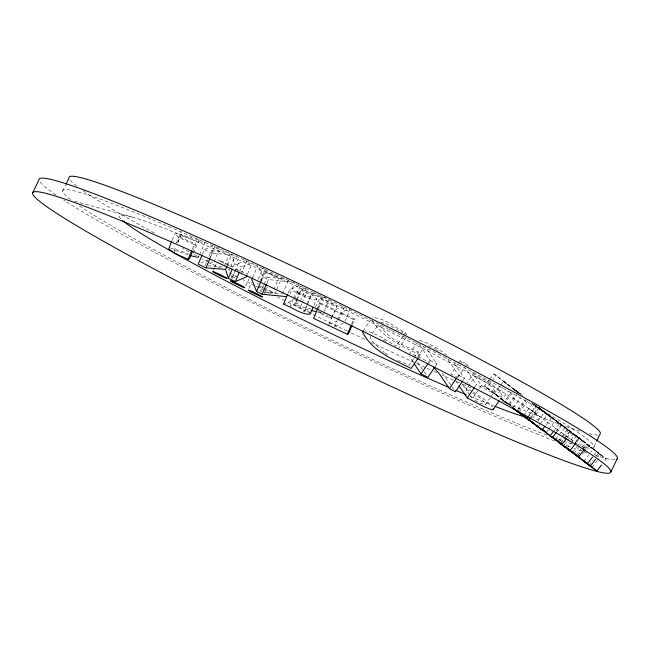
<?xml version="1.0" encoding="UTF-8"?>
<svg xmlns="http://www.w3.org/2000/svg" width="650" height="650" viewBox="0 0 650 650"><rect width="100%" height="100%" fill="white"/><g stroke="black" fill="none" stroke-linecap="round" stroke-linejoin="round"><path stroke-width="0.49" stroke-dasharray="3.25 2.44" d="M174.078 251.217L176.15 246.163M199.672 254.8L205.124 241.987L204.677 242.393C196.235 242.572 188.744 236.811 180.432 236.096L180.31 236.576L183.089 238.607L195.691 244.018L192.969 250.421M370.581 336.05L370.744 338.463L373.717 342.883L381.209 350.131M172.144 240.232L174.866 233.821L176.67 233.334L198.234 239.671M176.207 243.352L181.269 231.457M177.702 242.507L180.432 236.096M177.751 242.694L182.032 232.627M192.319 249.202L194.269 244.627L195.691 244.018M193.326 253.297L199.168 239.574M202.499 254.118L204.441 249.543L213.606 245.627M205.075 265.582L207.407 260.098M208.967 256.433L211.299 250.941L220.261 247.114M209.211 259.488L215.044 245.757M210.299 257.782L212.249 253.207L231.749 254.743L234.569 263.697L232.619 268.271M214.037 261.755L219.489 248.942M224.315 266.142L229.759 253.338M227.467 264.81L231.749 254.743M230.531 266.874L235.203 255.897M235.682 276.738L232.107 278.265L238.331 263.624L235.592 254.979M239.59 271.546L241.54 266.971L252.533 262.275M246.886 260.723L241.044 274.446L239.257 275.21M247.471 274.17L252.143 263.193M252.631 277.696L257.692 265.801M258.253 279.24L262.925 268.263M260.358 280.767L264.639 270.701L263.315 267.345M260.894 281.556L262.836 276.981L258.814 266.744M261.227 281.117L265.119 271.96L278.663 278.33L273.991 289.307M263.664 285.415L260.934 291.817L258.887 286.609L263.404 288.73M264.054 284.497L267.166 277.176L265.119 271.96M266.858 283.262L268.418 279.606L294.913 282.189M264.769 292.199L272.439 292.971L273.601 290.225M263.721 287.836L275.234 293.248L281.458 278.606L286.057 279.061M282.596 293.971L288.429 280.248M288.104 293.248L289.656 289.583L298.821 285.675M289.851 294.092L294.523 283.108M293.288 299.033L290.176 306.353L294.19 304.639L295.742 300.974M293.678 298.114L296.4 291.712L300.414 289.998L302.242 290.851L308.384 294.036L310.895 296.091L307.426 304.761M294.426 299.528L300.259 285.805M296.132 300.064L300.414 289.998M310.928 308.758L300.609 306.613L295.352 304.143L296.912 300.479M297.302 299.561L301.584 289.502L306.231 287.511M300.389 301.234L305.841 288.429M300.609 306.613L301.779 303.867M302.169 302.949L306.841 291.972L318.094 294.312M309.847 312.512L305.077 309.156L306.629 305.492M307.019 304.582L311.301 294.515L325.829 297.692M303.022 311.529L304.696 311.163L307.036 305.671M313.999 305.346L316.721 298.943L316.079 297.871L311.301 294.515M316.55 309.928L322.392 296.205M317.809 308.303L319.751 303.729L320.921 303.233L335.002 309.847L343.037 306.41M318.581 308.717L320.921 303.233M324.252 311.35L329.306 299.455M328.77 324.488L331.5 318.086M331.89 317.168L335.002 309.847M334.409 327.137L337.131 320.734M337.521 319.816L340.632 312.496L350.464 308.295M338.601 320.296L344.045 307.483M345.012 321.108L350.074 309.213M351.601 324.188L353.551 319.613L354.713 319.109L340.632 312.496M352.381 324.602L354.713 319.109M62.571 191.352L65.569 185.153M213.111 270.603L214.394 267.946M214.825 267.053L216.109 264.387M231.66 278.135L235.95 269.254M245.676 285.927L249.113 278.826M248.958 288.21L251.964 281.994M264.241 293.451L267.248 287.235M315.372 307.166L319.67 298.285M331.419 318.232L337.001 306.686A9.636 0.569 25.8 0 0 324.358 300.007A9.636 0.569 25.8 0 0 323.643 300.763A9.636 0.569 25.8 0 0 337.001 306.686M594.067 446.461L596.212 442.032M363.106 331.086L370.476 320.158M372.279 333.531L378.511 324.285M403.041 336.188L396.24 346.271C386.466 340.291 376.634 333.393 365.341 330.777M403.609 335.351L405.316 332.824C394.899 327.137 384.369 317.744 372.174 317.639M398.206 349.18L406.144 337.415M409.329 354.258L417.267 342.493M413.595 358.548L409.061 365.267L397.694 360.311M414.164 357.703L418.129 351.821C403.772 345.979 388.253 338.723 379.811 325.024M417.357 357.142L424.166 347.059M418.584 357.524L420.282 355.006L418.129 351.821M428.992 362.107L430.121 360.433L419.941 345.386M435.207 366.494L436.914 363.967L425.986 347.514M457.933 364.033L451.132 374.116L457.015 377.187M458.502 363.196L460.2 360.677L466.927 364.179L468.536 366.551M457.372 376.919L458.502 375.237L446.582 357.971M457.86 377.626L464.661 367.543M465.221 366.706L466.927 364.179M463.312 380.023L464.449 378.341L453.001 361.595M471.721 391.081L464.279 387.116L465.416 385.434M465.985 384.597L473.354 373.669L471.746 371.296M469.69 395.102L466.017 389.683L467.716 387.164M468.284 386.319L475.085 376.236C481.918 380.372 490.831 383.581 494.666 391.081L490.701 396.963M474.679 387.083L476.377 384.564L465.221 368.087M475.085 376.236L481.382 385.531L472.314 398.978L470.218 395.882M474.817 400.286L481.504 403.626L485.257 404.787L490.132 397.8M499.549 400.14L502.385 395.939C496.689 384.865 483.641 379.73 473.354 373.669M316.721 298.943L316.201 299.618C306.629 299.699 298.407 292.451 289.656 289.583M507.731 404.072L484.567 385.954L489.247 379.917M489.832 379.161L493.927 373.88L518.895 393.071M484.567 385.954L486.834 387.652L491.514 381.615M492.099 380.859L496.194 375.578M507.942 403.902L494.439 393.339L500.289 385.799M500.874 385.044L503.799 381.274L506.066 382.972L503.141 386.742M494.439 393.339L496.706 395.037L502.556 387.498M486.834 387.652L501.93 399.449L508.365 391.154M507.325 403.203L504.611 400.969L511.046 392.673M507.691 403.967L505.318 402.106L514.678 390.033L519.244 393.445M512.939 407.314L508.69 404.129L515.71 395.078M516.295 394.322L518.05 392.056L520.617 393.957M509.527 405.145L517.14 395.338M512.923 407.794L520.528 397.987M517.692 409.435L525.298 399.628M518.009 410.987L526.199 400.424M518.789 412.636L527.564 401.326M523.664 415.342L532.439 404.024M528.734 415.317L535.754 406.258L538.021 407.956L531.001 417.016M528.052 417.316L536.827 405.998L540.215 408.655L533.195 417.706M530.384 419.063L539.159 407.745L565.386 427.814M537.802 421.151L544.822 412.1L551.216 416.918M537.956 426.879L539.711 424.613M540.296 423.857L547.316 414.806L537.867 407.314M546.122 424.743L551.387 417.958L535.527 405.486M546.366 432.226L548.121 429.967M548.706 429.211L555.734 420.152L606.214 458.981L603.874 462.004M554.052 430.698L559.317 423.906L561.592 425.604L556.904 431.641M556.124 431.291L561.389 424.507L568.514 429.845L562.664 437.385M555.766 439.262L558.691 435.492M559.276 434.736L565.126 427.188M558.358 441.204L561.283 437.434M561.868 436.678L567.718 429.13L585.593 442.967L581.498 448.248M559.154 441.911L562.079 438.141M560.601 442.886L563.526 439.116M564.111 438.36L569.969 430.812M560.633 443.861L564.143 439.335M564.728 438.579L569.993 431.787L574.657 435.224L569.392 442.008M567.019 438.019L571.114 432.738L579.207 438.766L576.282 442.536M563.599 445.624L567.109 441.098M567.694 440.343L572.959 433.558L578.541 437.734L574.446 443.016M565.297 447.289L568.807 442.764M566.946 448.24L570.781 443.349M571.041 442.959L576.631 435.801L606.214 458.981M575.323 443.17L579.418 437.889M572.528 452.424L576.623 447.143M577.208 446.387L581.888 440.351L576.306 436.174M574.121 453.456L578.801 447.419M579.386 446.664L583.481 441.382M576.233 455.041L580.913 449.004M577.785 455.512L581.88 450.231M582.465 449.475L586.56 444.194L593.222 449.183L590.883 452.197M577.509 456.105L578.679 454.602M583.359 448.565L586.869 444.031L592.491 448.297M584.756 448.914L587.681 445.144L596.611 451.831L594.271 454.854M582.603 453.895L583.773 452.384M584.358 451.636L589.038 445.599M583.863 461.256L588.543 455.219M589.168 465.229L593.263 459.94M596.188 456.17L598.528 453.156L601.404 455.268L597.894 459.794M597.919 456.389L599.674 454.122M592.044 467.342L597.309 460.549M502.385 395.939L500.858 396.386L496.6 394.875L476.377 384.564M310.928 296.522L309.254 296.887L307.052 296.327L296.4 291.712M494.666 391.081L493.561 391.292L490.579 390.187L481.382 385.531M200.964 263.006L208.293 259.878M209.552 263.673L213.135 262.137M238.331 263.624L245.489 260.569M283.433 304.224L293.507 299.926M295.352 304.143L299.999 302.152M329.664 324.106L336.814 321.051M335.303 326.755L343.338 323.318M174.2 250.738L176.572 250.981L188.541 254.946M211.299 250.941L228.166 252.265M208.049 265.817L223.925 267.061M380.664 322.205L387.701 324.277L402.846 332.832M275.234 293.248L281.678 293.881M267.166 277.176L278.663 278.33M419.38 340.478C429.423 342.964 438.482 348.896 446.672 355.079M170.446 247.975L188.143 253.378M305.077 309.156L309.912 310.213M317.663 311.911L322.506 312.967M74.547 201.216L134.079 217.588M412.888 354.461L421.964 358.516L429.942 363.033M194.269 244.627L179.668 237.965L175.484 235.048L174.866 233.821M428.448 345.621L433.201 347.839M420.282 355.006C402.61 346.71 383.037 337.813 372.271 320.686M264.639 270.701L281.458 278.606M301.584 289.502L306.841 291.972M204.441 249.543L212.249 253.207M234.569 263.697L241.54 266.971M262.836 276.981L268.418 279.606M319.751 303.729L353.551 319.613M295.222 299.91L299.203 301.779M227.549 268.767L229.369 269.62L229.978 271.546M262.836 287.422L258.416 285.342L257.416 282.823M264.306 289.152L272.439 292.971M294.19 304.639L302.161 308.677L304.696 311.163M430.121 360.433L436.914 363.967M458.502 375.237L464.449 378.341M466.017 389.683L468.764 391.113M433.875 348.205L435.906 349.31M383.142 339.991L385.799 341.437M472.761 393.364C477.457 396.362 483.234 399.189 485.599 404.519M473.363 392.048L486.168 400.701L492.318 407.006M436.711 349.789L438.319 350.756M508.69 404.129L509.884 404.991M385.182 353.08L387.692 354.794M547.316 414.806L534.276 404.828M504.611 400.969L510.721 405.551M551.387 417.958L532.61 403.601M528.978 408.639L579.191 445.413M537.818 406.859L540.215 408.655M501.93 399.449L508.007 404.007M505.318 402.106L509.876 405.519M382.777 351.325L384.345 352.511M522.795 395.558L513.971 388.903L518.911 392.892M551.744 417.251L561.681 424.929M593.905 449.386L596.952 451.758M534.235 404.406L536.429 406.12M586.869 444.031L598.528 453.156M555.734 420.152L587.681 445.144M563.501 426.424L579.207 438.766M539.159 407.745L571.114 432.738M533.821 403.886L561.592 425.604M503.799 381.274L520.447 394.217M531.635 402.959L538.021 407.956M514.678 390.033L517.847 392.511M493.927 373.88L517.896 392.624M496.706 395.037L510.291 405.665M566.434 428.716L574.657 435.224M598.593 453.042L601.404 455.268M520.536 394.071L518.05 392.056M576.631 435.801L585.593 442.967M442.301 373.059L451.604 386.206M460.2 360.677L461.874 363.147M462.142 383.955L464.279 387.116M455.593 380.705L458.38 384.824M452.14 387.002L453.765 389.391M405.316 332.824L406.786 335.01M417.633 362.342L426.709 375.741M413.132 362.172L409.606 356.712M231.189 275.389L232.107 278.265M615.128 459.656A321.116 19.045 25.8 0 1 594.327 455.227M587.015 452.871A321.116 19.045 25.8 0 1 582.351 451.279M581.376 450.938A321.116 19.045 25.8 0 1 574.023 448.313M570.302 446.948A321.116 19.045 25.8 0 1 564.728 444.868M554.491 440.944A321.116 19.045 25.8 0 1 66.276 201.727M65.431 201.191A321.116 19.045 25.8 0 1 63.773 200.119M55.916 194.903A321.116 19.045 25.8 0 1 40.008 181.854M392.364 330.874A295.1 17.501 25.8 0 1 581.368 446.648M572.26 444.031A295.1 17.501 25.8 0 1 556.213 438.596M546.764 435.118A295.1 17.501 25.8 0 1 294.556 321.929A295.1 17.501 25.8 0 1 78.764 205.473M70.501 199.534A295.1 17.501 25.8 0 1 253.841 264.404M254.8 264.842A295.1 17.501 25.8 0 1 299.406 285.667M300.332 286.106A295.1 17.501 25.8 0 1 312.366 291.826M313.284 292.264A295.1 17.501 25.8 0 1 369.996 319.776M370.906 320.223A295.1 17.501 25.8 0 1 387.952 328.673M388.838 329.111A295.1 17.501 25.8 0 1 391.479 330.428M597.732 435.029A295.1 17.501 25.8 0 1 589.314 433.753M579.694 431.072A295.1 17.501 25.8 0 1 500.874 400.757M471.006 387.904A295.1 17.501 25.8 0 1 460.533 383.297M459.648 382.907A295.1 17.501 25.8 0 1 454.269 380.518M453.367 380.112A295.1 17.501 25.8 0 1 442.366 375.196M436.767 372.686A295.1 17.501 25.8 0 1 433.956 371.41M430.186 369.704A295.1 17.501 25.8 0 1 371.061 342.363M364.577 339.3A295.1 17.501 25.8 0 1 347.929 331.386M347.002 330.939A295.1 17.501 25.8 0 1 312.244 314.161M311.326 313.714A295.1 17.501 25.8 0 1 285.829 301.186M284.928 300.739A295.1 17.501 25.8 0 1 277.769 297.188M270.692 293.662A295.1 17.501 25.8 0 1 265.135 290.883M264.209 290.412A295.1 17.501 25.8 0 1 259.577 288.088M258.651 287.625A295.1 17.501 25.8 0 1 255.881 286.227M254.954 285.764A295.1 17.501 25.8 0 1 243.027 279.719M237.575 276.949A295.1 17.501 25.8 0 1 227.711 271.903M220.659 268.271A295.1 17.501 25.8 0 1 209.479 262.478M208.634 262.039A295.1 17.501 25.8 0 1 202.296 258.733M196.625 255.751A295.1 17.501 25.8 0 1 193.806 254.272M189.15 251.81A295.1 17.501 25.8 0 1 182.715 248.398M154.278 233.033A295.1 17.501 25.8 0 1 83.078 190.751M76.919 186.257A295.1 17.501 25.8 0 1 69.972 179.896M238.282 270.741A8.027 0.479 25.8 0 1 237.071 270.051M236.275 269.547A8.027 0.479 25.8 0 1 238.534 270.067A8.027 0.479 25.8 0 1 246.521 273.853M250.071 275.868A8.027 0.479 25.8 0 1 250.234 276.217M120.729 218.741A233.131 13.829 25.8 0 1 336.229 305.232A233.131 13.829 25.8 0 1 535.275 419.291M494.26 406.12A233.131 13.829 25.8 0 1 470.714 396.638M329.168 316.696A9.636 0.569 25.8 0 1 329.379 317.631A9.636 0.569 25.8 0 1 318.069 312.309M318.776 311.553A9.636 0.569 25.8 0 1 320.905 312.52M321.652 312.869A9.636 0.569 25.8 0 1 327.438 315.754M221.301 261.893A8.027 0.479 25.8 0 0 232.659 266.979A8.027 0.479 25.8 0 0 222.422 261.519A8.027 0.479 25.8 0 0 221.301 261.893"/><path stroke-width="0.97" d="M363.106 331.086L362.659 332.239C371.881 350.967 393.429 359.71 411.214 368.444L418.015 358.361M192.579 251.339L189.467 258.659L188.037 259.269L175.524 253.719L168.716 248.991L171.754 241.142M188.037 259.269L191.539 251.03M202.109 255.036L198.218 264.184L206.018 267.849L225.526 269.384L228.337 278.338L235.308 281.613L246.301 276.916L247.081 275.088M206.018 267.849L209.918 258.7M225.526 269.384L227.078 265.728M228.337 278.338L232.229 269.189M235.308 281.613L239.2 272.464M252.631 277.696L251.859 279.524L256.612 291.623L262.186 294.247L286.723 296.644M256.612 291.623L260.894 281.556M262.186 294.247L266.467 284.18M287.714 294.166L283.433 304.224C292.183 307.092 300.406 314.34 309.977 314.259L313.219 307.182M317.419 309.221L313.527 318.37L347.319 334.254L348.489 333.751L351.991 325.52M347.319 334.254L351.211 325.098M32.5 193.188L39.057 179.619A321.116 19.045 25.8 0 1 338.081 302.469A321.116 19.045 25.8 0 1 616.883 459.176M65.991 184.275L68.989 178.076A295.1 17.501 25.8 0 1 329.834 283.839A295.1 17.501 25.8 0 1 600.486 433.184L596.635 441.147M610.943 471.705L617.5 458.144M434.647 367.331L427.838 377.414L421.054 373.872L427.854 363.789M462.751 380.859L455.382 391.779L449.434 388.684L456.804 377.756M498.981 400.977L493.317 409.386L491.79 409.833L484.299 406.811L467.309 398.003L474.11 387.92M513.711 408.419L526.394 418.332L528.149 416.073M526.394 418.332L528.661 420.03L530.416 417.771M519.626 412.856L542.019 430.024L544.952 426.254M553.467 431.454L549.957 435.979L552.224 437.677L556.319 432.396M566.434 438.774L561.754 444.811L541.751 429.089M560.633 443.861L569.847 450.84L575.697 443.292M584.171 449.67L578.321 457.218L567.938 449.093M567.734 448.858L587.251 463.905L592.516 457.113M595.571 459.404L590.306 466.196L577.509 456.105L580.531 458.388M589.168 465.229L596.854 471.055L601.534 465.018M565.256 447.298L562.307 444.892M310.887 310.424L316.696 311.699M191.124 255.807L197.007 257.189L198.453 257.034L198.786 256.027M590.59 466.294L592.044 467.342L589.233 465.108M562.502 445.258L564.346 446.639M555.986 439.538L557.57 440.724M565.191 446.818L569.181 449.808M574.819 453.984L576.233 455.041L571.748 451.457M567.742 448.841L572.528 452.424L569.847 450.328M582.66 459.956L588.811 464.709M583.131 460.371L584.537 461.459M543.887 430.544L545.374 431.689M543.148 429.918L544.692 431.096M520.414 413.083L522.462 414.676M586.032 462.613L596.854 471.055M552.037 436.857L562.933 445.291M552.313 437.003L554.539 438.734M521.365 414.139L537.956 426.879L531.375 421.631M567.946 448.703L575.933 454.951M583.863 461.256L587.251 463.905M553.564 437.783L558.967 442.008M553.556 437.848L566.337 447.842M520.398 412.864L524.396 415.984M530.806 420.924L552.224 437.677M526.167 417.56L530.108 420.566M518.31 411.751L528.661 420.03M512.452 407.68L518.789 412.636L512.525 407.818M528.507 419.388L534.357 423.889M563.55 445.778L569.847 450.84M559.65 442.804L561.056 443.909M513.841 408.249L515.434 409.5M537.201 426.124L540.987 429.138M577.46 455.894L579.678 457.665M433.786 367.51L439.148 373.49L449.434 388.684M458.941 385.653L467.309 398.003M414.261 363.846L421.054 373.872M493.131 408.436L493.317 409.386M526.045 417.267A233.131 13.829 25.8 0 1 495.162 406.469M466.229 394.769A233.131 13.829 25.8 0 1 455.65 390.309M448.524 387.254A233.131 13.829 25.8 0 1 122.761 220.667M161.07 272.707A321.116 19.045 25.8 0 0 610.326 472.737A321.116 19.045 25.8 0 0 193.765 251.899A321.116 19.045 25.8 0 0 161.07 272.707M232.708 282.287A8.027 0.479 25.8 0 0 244.652 287.763A8.027 0.479 25.8 0 0 235.43 282.701A8.027 0.479 25.8 0 0 232.708 282.287M251.274 291.988A8.027 0.479 25.8 0 0 262.527 297.001A8.027 0.479 25.8 0 0 252.135 291.493A8.027 0.479 25.8 0 0 251.274 291.988M215.719 273.439A8.027 0.479 25.8 0 0 227.078 278.525A8.027 0.479 25.8 0 0 216.84 273.065A8.027 0.479 25.8 0 0 215.719 273.439"/></g></svg>
